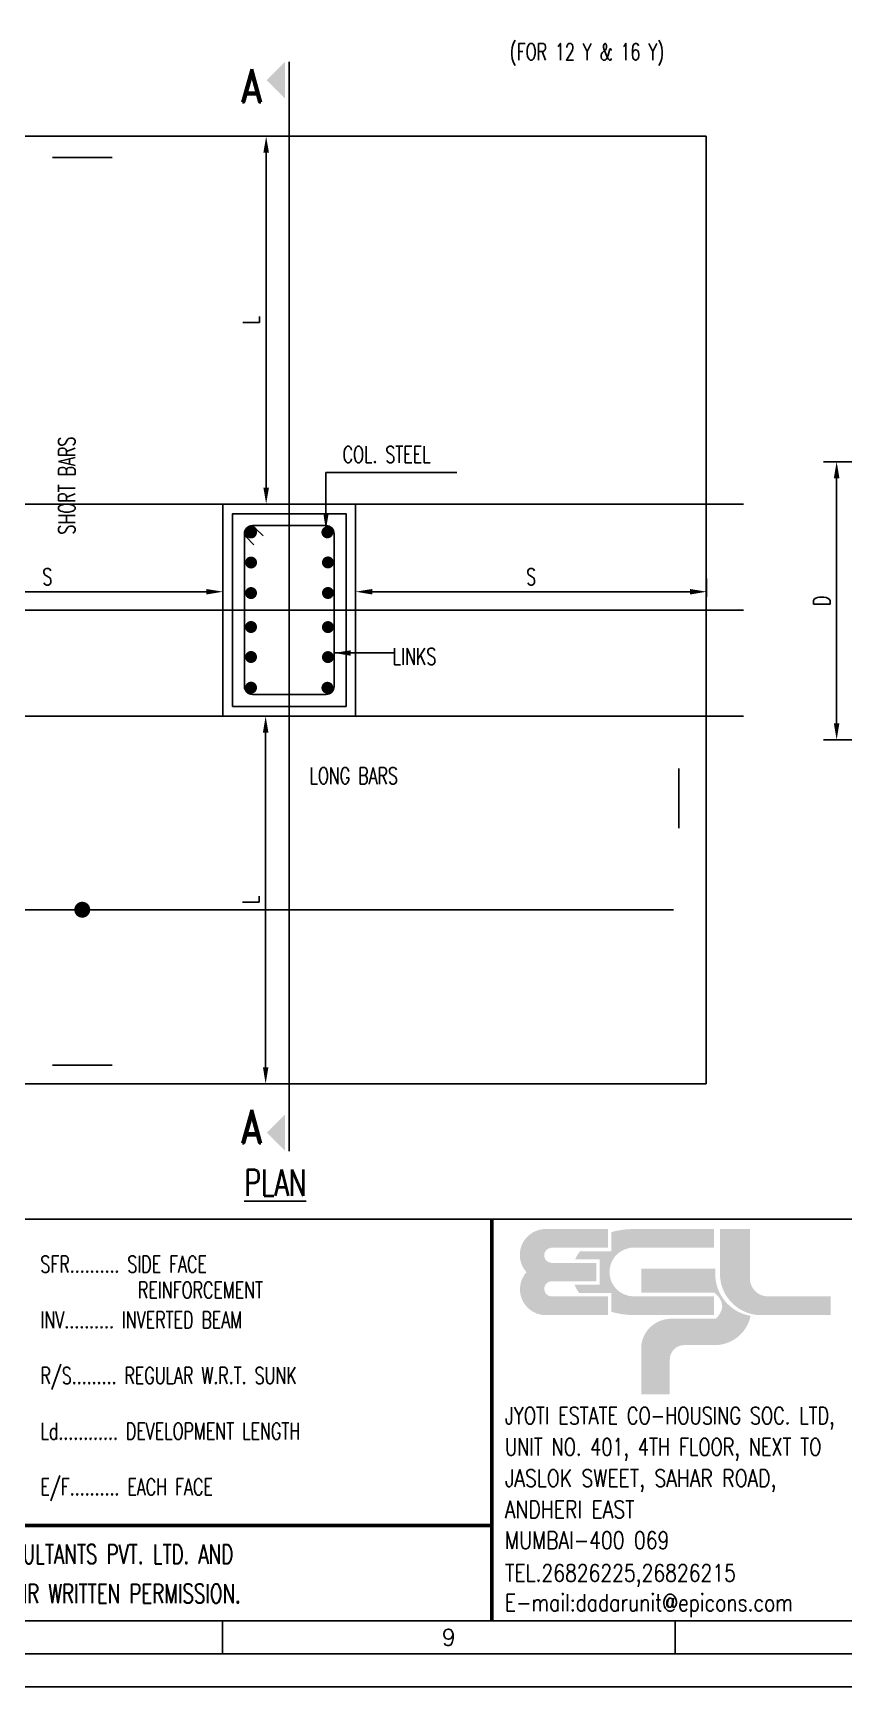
# Model space of a CAD drawing. Extents: x 489124 to 794428, y -356295 to -29813.
# Drawn here: x 668477 to 680719, y -160533 to -135567 of the extents above; entities that cross this region are included whole.
import ezdxf
from ezdxf.enums import TextEntityAlignment as Align
from ezdxf.lldxf.tags import DXFTag

# ---------------------------------------------------------------- set-up
doc = ezdxf.new("R2010")
doc.units = 0
doc.header["$LTSCALE"] = 500
doc.header["$MEASUREMENT"] = 0
doc.layers.get('DEFPOINTS').update_dxf_attribs({"color": 4})
for name, color, linetype, lineweight in [('00 ECPL LOGO', 250, 'Continuous', 20), ('00 ELEV-2', 9, 'Continuous', 30), ('HEADING-TXT', 1, 'Continuous', 25)]:
    doc.layers.add(name, color=color, linetype=linetype, lineweight=lineweight)
for name, color, linetype in [('CEN', 8, 'CENTER'), ('COL', 1, 'Continuous'), ('DIM', 5, 'Continuous'), ('FOOT', 4, 'Continuous'), ('MISC', 5, 'Continuous'), ('notes', 1, 'Continuous'), ('PNA', 10, 'Continuous'), ('S-TEXT-1', 4, 'Continuous'), ('SECT', 1, 'Continuous'), ('STEEL', 6, 'Continuous'), ('TEXT (SHEET)', 4, 'Continuous'), ('TXT', 4, 'Continuous'), ('TXT1', 2, 'Continuous')]:
    doc.layers.add(name, color=color, linetype=linetype)
doc.styles.add('ROMAND', font='romand')
doc.styles.add('ROMANS', font='r.shx', dxfattribs={"width": 0.7, "bigfont": 'bigfont.shx'})
tags = doc.linetypes.add('CENTER', pattern=[2, 1.25, -0.25, 0.25, -0.25]).pattern_tags.tags
tags[10:11] = [DXFTag(74, 4), DXFTag(75, 0), DXFTag(340, '0'), DXFTag(46, 1.0), DXFTag(50, 0.0), DXFTag(44, 0.0), DXFTag(45, 0.0)]
tags[8:9] = [DXFTag(74, 4), DXFTag(75, 0), DXFTag(340, '0'), DXFTag(46, 1.0), DXFTag(50, 0.0), DXFTag(44, 0.0), DXFTag(45, 0.0)]
tags[6:7] = [DXFTag(74, 4), DXFTag(75, 0), DXFTag(340, '0'), DXFTag(46, 1.0), DXFTag(50, 0.0), DXFTag(44, 0.0), DXFTag(45, 0.0)]
tags[4:5] = [DXFTag(74, 4), DXFTag(75, 0), DXFTag(340, '0'), DXFTag(46, 1.0), DXFTag(50, 0.0), DXFTag(44, 0.0), DXFTag(45, 0.0)]
tags = doc.linetypes.add('HIDDEN', pattern=[0.375, 0.25, -0.125]).pattern_tags.tags
tags[6:7] = [DXFTag(74, 4), DXFTag(75, 0), DXFTag(340, '0'), DXFTag(46, 1.0), DXFTag(50, 0.0), DXFTag(44, 0.0), DXFTag(45, 0.0)]
tags[4:5] = [DXFTag(74, 4), DXFTag(75, 0), DXFTag(340, '0'), DXFTag(46, 1.0), DXFTag(50, 0.0), DXFTag(44, 0.0), DXFTag(45, 0.0)]
doc.dimstyles.new('dim25', dxfattribs={"dimtxt": 250, "dimasz": 250, "dimexe": 200, "dimexo": 200, "dimgap": 100, "dimtad": 1, "dimdec": 0, "dimlfac": 0.25, "dimzin": 0, "dimdsep": 46, "dimtxsty": 'ROMANS', "dimcen": 0, "dimclrd": 5, "dimclre": 5, "dimclrt": 4, "dimadec": 0, "dimazin": 0, "dimtfac": 1, "dimtdec": 0, "dimtix": 1, "dimtofl": 0, "dimtmove": 2, "dimatfit": 3, "dimfxl": 0, "dimtolj": 1, "dimtzin": 0, "dimlwd": -1, "dimlwe": -1, "dimarcsym": 0})

# ---------------------------------------------------------------- blocks, each defined once
blk = doc.blocks.new('*D187')
at = {"layer": 'DEFPOINTS', "color": 0}
for p in [(672471, -145877), (671988, -151429), (672345, -151429)]:
    blk.add_point(p, dxfattribs=at)
at = {"layer": 'DIM', "color": 5}
for p, q in [((672271, -145877), (671788, -145877)), ((671988, -146127), (671988, -151179)), ((672145, -151429), (671788, -151429))]:
    blk.add_line(p, q, dxfattribs=at)
for points in [[(671947, -146127), (672030, -146127), (671988, -145877)], [(671947, -151179), (672030, -151179), (671988, -151429)]]:
    blk.add_solid(points, dxfattribs=at)
at = {"layer": 'DIM', "color": 4, "insert": (671763, -148653), "char_height": 250, "attachment_point": 5, "rotation": 90, "style": 'ROMANS'}
blk.add_mtext('\\A1;{\\A1;L}', dxfattribs=at)
blk = doc.blocks.new('*D188')
at = {"layer": 'DEFPOINTS', "color": 0}
for p in [(671343, -144000), (666044, -144277), (671343, -144277)]:
    blk.add_point(p, dxfattribs=at)
at = {"layer": 'DIM', "color": 5}
for p, q in [((666044, -144077), (666044, -143800)), ((671343, -144077), (671343, -143800)), ((666294, -144000), (671093, -144000))]:
    blk.add_line(p, q, dxfattribs=at)
for points in [[(666294, -143959), (666294, -144042), (666044, -144000)], [(671093, -143959), (671093, -144042), (671343, -144000)]]:
    blk.add_solid(points, dxfattribs=at)
at = {"layer": 'DIM', "color": 4, "insert": (668693, -143775), "char_height": 250, "attachment_point": 5, "style": 'ROMANS'}
blk.add_mtext('\\A1;{\\A1;S}', dxfattribs=at)
blk = doc.blocks.new('*D189')
at = {"layer": 'DEFPOINTS', "color": 0}
for p in [(671996, -137124), (672345, -137124), (672344, -142677)]:
    blk.add_point(p, dxfattribs=at)
at = {"layer": 'DIM', "color": 5}
for p, q in [((672145, -137124), (671796, -137124)), ((671996, -142427), (671996, -137374)), ((672144, -142677), (671796, -142677))]:
    blk.add_line(p, q, dxfattribs=at)
for points in [[(671954, -137374), (672038, -137374), (671996, -137124)], [(671954, -142427), (672038, -142427), (671996, -142677)]]:
    blk.add_solid(points, dxfattribs=at)
at = {"layer": 'DIM', "color": 4, "insert": (671771, -139901), "char_height": 250, "attachment_point": 5, "rotation": 90, "style": 'ROMANS'}
blk.add_mtext('\\A1;{\\A1;L}', dxfattribs=at)
blk = doc.blocks.new('*D192')
at = {"layer": 'DEFPOINTS', "color": 0}
for p in [(680609, -142037), (681987, -142037), (681387, -146237)]:
    blk.add_point(p, dxfattribs=at)
at = {"layer": 'DIM', "color": 5}
for p, q in [((681787, -142037), (680409, -142037)), ((680609, -145987), (680609, -142287)), ((681187, -146237), (680409, -146237))]:
    blk.add_line(p, q, dxfattribs=at)
for points in [[(680567, -142287), (680651, -142287), (680609, -142037)], [(680567, -145987), (680651, -145987), (680609, -146237)]]:
    blk.add_solid(points, dxfattribs=at)
at = {"layer": 'DIM', "color": 4, "insert": (680384, -144137), "char_height": 250, "attachment_point": 5, "rotation": 90, "style": 'ROMANS'}
blk.add_mtext('\\A1;{\\A1;D}', dxfattribs=at)
blk = doc.blocks.new('ecpl logo')
at = {"layer": '00 ECPL LOGO'}
for color, points in [(256, [(351, -827, 0.621111), (586, -1401), (1442, -1401), (1442, -1151), (682, -1151, -0.917622), (682, -948), (1285, -948), (1285, -702), (682, -702, -0.926164), (682, -501), (1442, -501), (1442, -251), (581, -251, 0.621111), (351, -827)]), (152, [(2940, -251), (2940, -863, 0.384329), (3453, -1401), (4422, -1401), (4422, -1151), (3582, -1151, -0.414214), (3340, -908), (3340, -251)]), (140, [(1887, -779), (1887, -1102), (2862, -1102, -0.232111), (2971, -1281, -0.194401), (2883, -1450), (2269, -1450, 0.364674), (1887, -1802), (1887, -2463), (2269, -2463), (2269, -1996, -0.414214), (2462, -1802), (2899, -1802, 0.338499), (3350, -1412, -0.371272), (2877, -839), (2877, -779)])]:
    blk.add_hatch(color=color, dxfattribs=at).paths.add_polyline_path(points)
h = blk.add_hatch(color=253, dxfattribs=at)
h.dxf.hatch_style = 1
h.paths.add_polyline_path([(995, -993, 0.07148), (1056, -1106), (1486, -1106), (1486, -1356, 0.065387), (1776, -1401), (2862, -1401), (2862, -1151), (1776, -1151, -0.910826), (1742, -501), (2862, -501), (2862, -251), (1776, -251, 0.069483), (1486, -291), (1486, -546), (1071, -546, 0.072407), (1003, -657), (1329, -657), (1329, -993)])
blk = doc.blocks.new('A1')
at = {"color": 1}
blk.add_line((81794, 6959), (1969, 6959), dxfattribs=at)
at = {"flags": 128}
blk.add_lwpolyline([(0, 0), (82779, 0), (82779, 58231), (0, 58231)], close=True, dxfattribs=at)
at = {"color": 1, "const_width": 56.6}
for points in [[(58867, 984), (58867, 6959)], [(42226, 985), (42226, 2401), (58867, 2401)]]:
    blk.add_lwpolyline(points, dxfattribs=at)
at = {"layer": 'PNA'}
for p, q in [((54858, 984), (54858, 492)), ((61592, 984), (61592, 492))]:
    blk.add_line(p, q, dxfattribs=at)
at = {"layer": 'PNA', "color": 1}
for points in [[(984, 492), (82287, 492), (82287, 57739), (984, 57739)], [(1969, 984), (81794, 984), (81794, 57247), (1969, 57247)]]:
    blk.add_lwpolyline(points, close=True, dxfattribs=at)
at = {"layer": '00 ELEV-2', "xscale": 1.111872376440616, "yscale": 1.111872376440616, "zscale": 1.111872376440616}
blk.add_blockref('ecpl logo', (58991, 7088), dxfattribs=at)
at = {"layer": 'PNA', "style": 'ROMANS'}
blk.add_text('9', height=246, dxfattribs=at).set_placement((58226, 738), align=Align.MIDDLE)
at = {"layer": 'S-TEXT-1', "style": 'ROMANS'}
for s, height, width, p in [('JYOTI ESTATE CO-HOUSING SOC. LTD,', 256.46, 0.75, (59062, 3906, 7)), ('UNIT NO. 401, 4TH FLOOR, NEXT TO', 256.46, 0.75, (59062, 3441, 7)), ('JASLOK SWEET, SAHAR ROAD,', 255.53, 0.8, (59062, 2977, 7)), ('ANDHERI EAST', 255.53, 0.8, (59062, 2512, 7)), ('MUMBAI-400 069', 255.53, 0.8, (59062, 2054, 7)), ('TEL.26826225,26826215', 255.53, 0.8, (59062, 1567, 7)), ('E-mail:dadarunit@epicons.com', 255.53, 0.8, (59062, 1125, 7))]:
    blk.add_text(s, height=height, dxfattribs=dict(at, width=width)).set_placement(p)
at = {"layer": 'TEXT (SHEET)', "color": 4, "style": 'ROMANS', "width": 0.7}
for s, p in [('THIS DRAWING IS THE SOLE PROPERTY OF M/s. EPICONS CONSULTANTS PVT. LTD. AND', (43408, 1833)), ('SAME SHALL NOT BE COPIED/USED REPRODUCED WITHOUT THEIR WRITTEN PERMISSION.', (43408, 1247))]:
    blk.add_text(s, height=283.16, dxfattribs=at).set_placement(p)
blk = doc.blocks.new('*D558')
at = {"layer": 'DEFPOINTS', "color": 0}
for p in [(673347, -144000), (673347, -144277), (678646, -144277)]:
    blk.add_point(p, dxfattribs=at)
at = {"layer": 'DIM', "color": 5}
for p, q in [((673347, -144077), (673347, -143800)), ((678646, -144077), (678646, -143800)), ((678396, -144000), (673597, -144000))]:
    blk.add_line(p, q, dxfattribs=at)
for points in [[(673597, -143959), (673597, -144042), (673347, -144000)], [(678396, -143959), (678396, -144042), (678646, -144000)]]:
    blk.add_solid(points, dxfattribs=at)
at = {"layer": 'DIM', "color": 4, "insert": (675997, -143775), "char_height": 250, "attachment_point": 5, "style": 'ROMANS'}
blk.add_mtext('\\A1;{\\A1;S}', dxfattribs=at)

msp = doc.modelspace()

# ---------------------------------------------------------------- linework, layer by layer
for p, q in [((669670.668, -137445.289), (668768.33, -137445.289)), ((678224.818, -147570.779), (678224.818, -146668.441)), ((669670.668, -151147.003), (668768.33, -151147.003))]:
    msp.add_line(p, q)
at = {"layer": 'CEN'}
for p, q in [((672344.835, -136860.046), (672344.835, -151582.279)), ((679204.983, -142676.704), (665736.348, -142676.704)), ((679204.983, -144276.704), (665736.348, -144276.704)), ((679204.983, -145876.704), (665736.348, -145876.704))]:
    msp.add_line(p, q, dxfattribs=at)
at = {"layer": 'COL', "color": 4}
for points in [[(671342.653, -145876.704), (671342.653, -142676.704), (673345.545, -142676.704), (673345.545, -145876.704)], [(671487.932, -145731.291), (671487.932, -142822.118), (673201.739, -142822.118), (673201.739, -145731.291)]]:
    msp.add_lwpolyline(points, close=True, dxfattribs=at)
at = {"layer": 'DEFPOINTS', "color": 0, "linetype": 'ByBlock'}
for p in [(673345.545, -142721.342), (673201.739, -142822.118), (671487.932, -145731.291)]:
    msp.add_point(p, dxfattribs=at)
at = {"layer": 'DIM'}
msp.add_lwpolyline([(678224.818, -147035.202, 0, 210.546, 0), (677773.649, -147035.202, 0, 0, 0), (678224.818, -147035.202, 0, 0, 0), (666900.758, -147035.202, 210.546, 0, 0), (666449.589, -147035.202, 210.546, 0, 0)], format="xyseb", dxfattribs=at)
at = {"layer": 'FOOT', "linetype": 'HIDDEN', "ltscale": 5}
msp.add_lwpolyline([(666043.574, -137124.496), (678638.45, -137124.496), (678638.45, -151428.912), (666043.574, -151428.912)], close=True, dxfattribs=at)
at = {"layer": 'MISC'}
msp.add_lwpolyline([(669219.499, -137445.289, 0, 210.546, 0), (669219.499, -137896.458, 0, 0, 0), (669219.499, -137445.289, 0, 0, 0), (669219.499, -150695.834, 210.546, 0, 0), (669219.499, -151147.003, 210.546, 0, 0)], format="xyseb", dxfattribs=at)
at = {"layer": 'MISC', "const_width": 120.312}
msp.add_lwpolyline([(669159.343, -148800.803, 1), (669279.655, -148800.803, 1)], format="xyb", close=True, dxfattribs=at)
at = {"layer": 'SECT'}
for p, q in [((672344.835, -136860.046), (672344.835, -136000.063)), ((672344.835, -151582.279), (672344.835, -152443.187))]:
    msp.add_line(p, q, dxfattribs=at)
for points in [[(672281.39, -136554.21), (672281.39, -136000.063), (672005.11, -136277.93)], [(672281.39, -151889.04), (672281.39, -152443.187), (672005.11, -152165.32)]]:
    msp.add_solid(points, dxfattribs=at)
at = {"layer": 'STEEL'}
msp.add_line((666408.152, -148800.803), (678144.58, -148800.803), dxfattribs=at)
msp.add_lwpolyline([(671668.4, -145430.511), (671668.4, -143122.897, -0.414213562), (671788.712, -143002.585), (672900.959, -143002.585, -0.414213562), (673021.271, -143122.897), (673021.271, -145430.511, -0.414213562), (672900.959, -145550.823), (671788.712, -145550.823, -0.414213562)], format="xyb", close=True, dxfattribs=at)
for points in [[(671808.867, -143294.033), (671693.454, -143171.626, -1), (671824.759, -143047.822), (671844.605, -143054.351)], [(671948.601, -143158.347), (671829.64, -143039.386, 1), (671702.03, -143166.995), (671707.973, -143187.024)]]:
    msp.add_lwpolyline(points, format="xyb", dxfattribs=at)
at = {"layer": 'STEEL', "const_width": 90.234}
for points in [[(671722.316, -143105.019, 1), (671812.55, -143105.019, 1)], [(672965.746, -143103.457, -1), (672875.512, -143103.457, -1)], [(671722.316, -143559.519, 1), (671812.55, -143559.519, 1)], [(672973.746, -143557.957, -1), (672883.512, -143557.957, -1)], [(671722.316, -144020.534, 1), (671812.55, -144020.534, 1)], [(672973.746, -144018.972, -1), (672883.512, -144018.972, -1)], [(671722.316, -144532.874, -1), (671812.55, -144532.874, -1)], [(672973.746, -144534.436, 1), (672883.512, -144534.436, 1)], [(671722.316, -144985.389, -1), (671812.55, -144985.389, -1)], [(672973.746, -144986.951, 1), (672883.512, -144986.951, 1)], [(671722.316, -145448.389, -1), (671812.55, -145448.389, -1)], [(672965.746, -145449.951, 1), (672875.512, -145449.951, 1)]]:
    msp.add_lwpolyline(points, format="xyb", close=True, dxfattribs=at)

# ---------------------------------------------------------------- block references
at = {"xscale": 1.01500000001397, "yscale": 1.01500000001397, "zscale": 1.01500000001397}
msp.add_blockref('A1', (615653.425, -160533.5), dxfattribs=at)

# ---------------------------------------------------------------- texts
at = {"layer": 'HEADING-TXT', "color": 6, "style": 'ROMANS', "width": 0.7}
msp.add_text('%%uPLAN', height=400, dxfattribs=at).set_placement((672133.982, -152920.219), align=Align.MIDDLE)
at = {"layer": 'notes', "color": 4, "style": 'ROMANS', "width": 0.7}
for s, p in [('SFR.......... SIDE FACE', (668588.665, -154277.072)), ('REINFORCEMENT', (670059.648, -154667)), ('INV.......... INVERTED BEAM', (668588.665, -155117.572)), ('R/S......... REGULAR W.R.T. SUNK', (668588.665, -155958.072)), ('Ld............ DEVELOPMENT LENGTH', (668588.665, -156798.572)), ('E/F.......... EACH FACE', (668588.665, -157639.072))]:
    msp.add_text(s, height=250, dxfattribs=at).set_placement(p)
at = {"layer": 'TXT', "style": 'ROMANS', "width": 0.7}
msp.add_text('(FOR 12 Y & 16 Y)', height=250, dxfattribs=at).set_placement((676839.982, -135866.544), align=Align.MIDDLE)
msp.add_text('SHORT BARS', height=250, rotation=90, dxfattribs=at).set_placement((669110.698, -143136.281))
for s, p in [('COL. STEEL', (673151.108, -142053.604)), ('LINKS', (673905.572, -145102.041)), ('LONG BARS', (672649.588, -146903.13))]:
    msp.add_text(s, height=250, dxfattribs=at).set_placement(p)
at = {"layer": 'TXT1', "style": 'ROMAND', "width": 0.8}
for p in [(671777.423, -136359.756), (671777.423, -152073.756)]:
    msp.add_text('A', height=500, dxfattribs=at).set_placement(p, align=Align.MIDDLE)

# ---------------------------------------------------------------- dimensions: what is measured, and where the dimension line sits
at = {"layer": 'DIM'}
for base, p1, p2, angle, text, picture, middle in [((671996.151, -137124.496), (672344.099, -142676.704), (672344.835, -137124.496), 90, '{\\A1;L}', '*D189', (671771.151, -139900.6)), ((680608.865, -142036.787), (681387.365, -146236.787), (681987.365, -142036.787), 90, '{\\A1;D}', '*D192', (680383.865, -144136.787)), ((673347.018, -144000.246), (678646.097, -144276.704), (673347.018, -144276.704), 180, '{\\A1;S}', '*D558', (675996.557, -143775.246)), ((671988.183, -151428.912), (672470.666, -145876.704), (672344.835, -151428.912), 90, '{\\A1;L}', '*D187', (671763.183, -148652.808))]:
    dim = msp.add_linear_dim(base=base, p1=p1, p2=p2, angle=angle, text=text, dimstyle='dim25', dxfattribs=at)
    dim.commit()
    dim.dimension.update_dxf_attribs({"geometry": picture, "text_midpoint": middle})
dim = msp.add_linear_dim(base=(671342.653, -144000.246), p1=(666043.574, -144276.704), p2=(671342.653, -144276.704), text='{\\A1;S}', dimstyle='dim25', dxfattribs=at)
dim.commit()
dim.dimension.update_dxf_attribs({"geometry": '*D188', "text_midpoint": (668693.113, -143775.246)})

# ---------------------------------------------------------------- leaders
for points in [[(672898.828, -143065.179), (672898.828, -142201.243), (674876.55, -142201.243)], [(673021.271, -144925.018), (673935.429, -144925.018)]]:
    msp.add_leader(points, dimstyle='dim25', dxfattribs=at)

doc.saveas('drawing.dxf')
